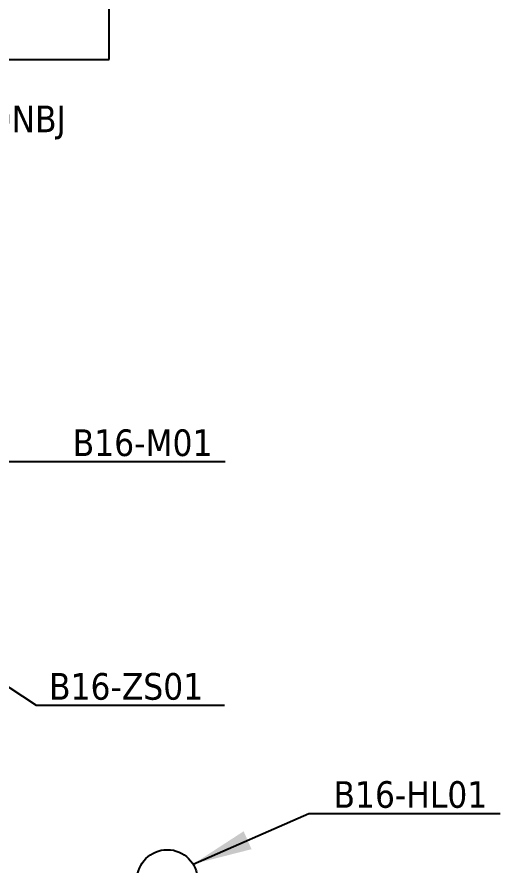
# Model space of a CAD drawing. Header units: millimetres. Extents: x -6314 to 11113, y -129 to 3675.
# Drawn here: x 6906.9 to 7109.7, y 1694.1 to 2049.9 of the extents above; entities that cross this region are included whole.
import ezdxf

# ---------------------------------------------------------------- set-up
doc = ezdxf.new("R2010")
doc.units = ezdxf.units.MM
doc.dimstyles.new('ISO-25', dxfattribs={"dimtxt": 2.5, "dimasz": 2.5, "dimexe": 1.25, "dimexo": 0.625, "dimtad": 1, "dimtxsty": 'Standard', "dimcen": 2.5, "dimadec": 0, "dimazin": 0, "dimtfac": 1, "dimtmove": 0, "dimatfit": 3, "dimfxl": 1, "dimarcsym": 0})

msp = doc.modelspace()

# ---------------------------------------------------------------- linework, layer by layer
for p, q in [((6945.68, 2032.06), (6945.68, 2381.72)), ((6737.31, 2032.06), (6945.68, 2032.06))]:
    msp.add_line(p, q)
msp.add_circle((6970.03, 1687.84), 12.69)

# ---------------------------------------------------------------- texts
at = {"char_height": 11.1664}
for s, insert, width, attachment_point in [('\\pxt9;{\\fTahoma|b0|i0|c0|p34;65NBC-SS-1579-100NBJ}', (6927.45, 2012.69), 635.627, 3), ('{\\fTahoma|b0|i0|c0|p34;B16-M01}', (6989.01, 1876.85), 777.1843, 3), ('{\\fTahoma|b0|i0|c0|p34;B16-ZS01}', (6920.4, 1774.63), 777.1843, 1), ('{\\fTahoma|b0|i0|c0|p34;B16-HL01}', (7104.36, 1729.28), 777.1843, 3)]:
    msp.add_mtext(s, dxfattribs=dict(at, insert=insert, width=width, attachment_point=attachment_point))

# ---------------------------------------------------------------- leaders
at = {"linetype": 'Continuous', "lineweight": -3}
for points in [[(6795.05, 1852.66), (6900.65, 1863.35), (6994.37, 1863.35)], [(6864.39, 1794.25), (6915.04, 1761.12), (6994.12, 1761.12)], [(6980.85, 1694.46), (7029.45, 1715.78), (7109.72, 1715.78)]]:
    msp.add_leader(points, dimstyle='ISO-25', override={"dimscale": 10, "dimtad": 0}, dxfattribs=at)

doc.saveas('drawing.dxf')
